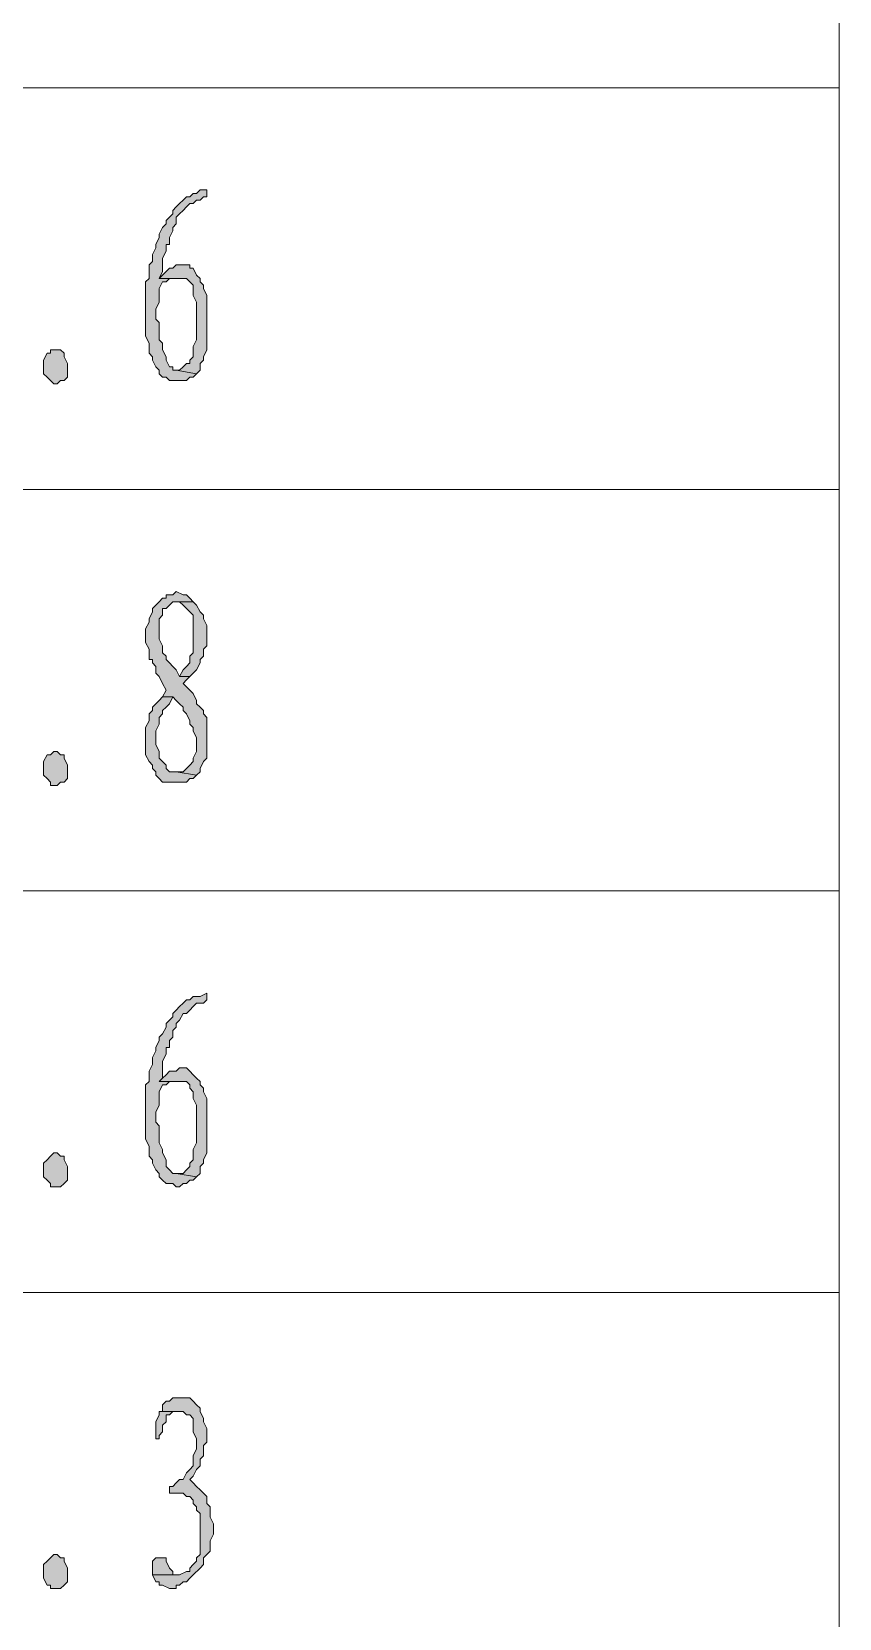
# Model space of a CAD drawing. Header units: millimetres. Extents: x 24 to 410, y 10 to 282.
# Drawn here: x 385.38 to 395.44, y 85.48 to 105.22 of the extents above; entities that cross this region are included whole.
import ezdxf

# ---------------------------------------------------------------- set-up
doc = ezdxf.new("R2010")
doc.units = ezdxf.units.MM

msp = doc.modelspace()

# ---------------------------------------------------------------- hatches: boundary and pattern name
h = msp.add_hatch(color=7)
h.dxf.hatch_style = 2
h.paths.add_polyline_path([(387.561667, 103.251), (387.477, 103.251), (387.434667, 103.208667), (387.392333, 103.208667), (387.35, 103.166333), (387.307667, 103.166333), (387.265333, 103.124), (387.223, 103.081667), (387.180667, 103.039333), (387.138333, 102.997), (387.138333, 102.954667), (387.096, 102.912333), (387.053667, 102.87), (387.053667, 102.827667), (387.011333, 102.785333), (386.969, 102.700667), (386.969, 102.658333), (386.926667, 102.573667), (386.926667, 102.531333), (386.884333, 102.446667), (386.884333, 102.362), (386.842, 102.319667), (386.842, 102.150333), (386.799667, 102.108), (386.799667, 101.430667), (386.842, 101.346), (386.842, 101.219), (386.884333, 101.176667), (386.884333, 101.134333), (386.926667, 101.049667), (386.969, 101.007333), (386.969, 100.965), (387.011333, 100.922667), (387.053667, 100.922667), (387.096, 100.880333), (387.307667, 100.880333), (387.35, 100.922667), (387.392333, 100.922667), (387.434667, 100.965), (387.180667, 101.007333), (387.138333, 101.007333), (387.138333, 101.049667), (387.096, 101.049667), (387.053667, 101.134333), (387.053667, 101.176667), (387.011333, 101.261333), (387.011333, 101.346), (386.969, 101.388333), (386.969, 101.6), (386.926667, 101.642333), (386.926667, 101.769333), (386.969, 101.854), (386.969, 102.023333), (387.011333, 102.108), (387.053667, 102.108), (387.096, 102.150333), (387.265333, 102.150333), (386.969, 102.150333), (387.011333, 102.235), (387.011333, 102.404333), (387.053667, 102.489), (387.053667, 102.573667), (387.096, 102.573667), (387.096, 102.658333), (387.138333, 102.743), (387.138333, 102.785333), (387.180667, 102.827667), (387.180667, 102.912333), (387.223, 102.954667), (387.265333, 102.997), (387.307667, 103.039333), (387.35, 103.081667), (387.392333, 103.081667), (387.434667, 103.124), (387.477, 103.124), (387.519333, 103.166333), (387.561667, 103.166333)])
h = msp.add_hatch(color=7)
h.dxf.hatch_style = 2
h.paths.add_polyline_path([(387.307667, 102.319667), (387.180667, 102.319667), (387.138333, 102.277333), (387.096, 102.277333), (387.053667, 102.235), (387.011333, 102.192667), (386.969, 102.150333), (387.307667, 102.150333), (387.35, 102.108), (387.392333, 102.065667), (387.392333, 101.938667), (387.434667, 101.854), (387.434667, 101.388333), (387.392333, 101.303667), (387.392333, 101.261333), (387.392333, 101.176667), (387.35, 101.134333), (387.35, 101.092), (387.307667, 101.092), (387.265333, 101.049667), (387.223, 101.007333), (387.180667, 101.007333), (387.434667, 100.965), (387.477, 101.007333), (387.477, 101.092), (387.519333, 101.134333), (387.519333, 101.176667), (387.561667, 101.261333), (387.561667, 101.938667), (387.519333, 102.023333), (387.519333, 102.065667), (387.477, 102.108), (387.477, 102.150333), (387.434667, 102.192667), (387.392333, 102.277333), (387.35, 102.277333), (387.35, 102.319667)])
h = msp.add_hatch(color=7)
h.dxf.hatch_style = 2
h.paths.add_polyline_path([(385.741333, 100.880333), (385.699, 100.838), (385.656667, 100.838), (385.614333, 100.880333), (385.572, 100.922667), (385.529667, 100.965), (385.529667, 101.134333), (385.572, 101.219), (385.614333, 101.219), (385.614333, 101.261333), (385.741333, 101.261333), (385.783667, 101.219), (385.783667, 101.176667), (385.826, 101.092), (385.826, 100.922667), (385.783667, 100.880333)])
h = msp.add_hatch(color=7)
h.dxf.hatch_style = 2
h.paths.add_polyline_path([(387.180667, 98.255667), (387.138333, 98.213333), (387.053667, 98.213333), (387.053667, 98.171), (387.011333, 98.171), (386.969, 98.128667), (386.926667, 98.086333), (386.884333, 98.044), (386.884333, 98.001667), (386.842, 97.917), (386.842, 97.874667), (386.799667, 97.79), (386.799667, 97.620667), (386.842, 97.536), (386.842, 97.409), (386.884333, 97.409), (386.884333, 97.366667), (386.926667, 97.324333), (386.926667, 97.239667), (386.969, 97.197333), (387.011333, 97.112667), (387.053667, 97.028), (387.011333, 96.943333), (387.138333, 96.943333), (387.180667, 96.901), (387.223, 96.858667), (387.265333, 96.816333), (387.265333, 96.774), (387.307667, 96.731667), (387.35, 96.647), (387.35, 96.604667), (387.392333, 96.562333), (387.392333, 96.52), (387.434667, 96.435333), (387.434667, 96.266), (387.392333, 96.181333), (387.392333, 96.139), (387.35, 96.096667), (387.307667, 96.054333), (387.265333, 96.012), (387.180667, 96.012), (387.434667, 95.969667), (387.477, 96.012), (387.477, 96.054333), (387.519333, 96.139), (387.561667, 96.181333), (387.561667, 96.689333), (387.519333, 96.731667), (387.519333, 96.774), (387.477, 96.816333), (387.434667, 96.858667), (387.434667, 96.901), (387.392333, 96.985667), (387.35, 97.028), (387.265333, 97.112667), (387.307667, 97.155), (387.35, 97.197333), (387.223, 97.197333), (387.180667, 97.282), (387.138333, 97.324333), (387.096, 97.366667), (387.053667, 97.409), (387.053667, 97.451333), (387.011333, 97.493667), (387.011333, 97.578333), (386.969, 97.663), (386.969, 97.917), (387.011333, 97.959333), (387.011333, 98.044), (387.053667, 98.044), (387.096, 98.086333), (387.138333, 98.128667), (387.392333, 98.128667), (387.35, 98.171), (387.307667, 98.213333), (387.265333, 98.213333)])
h = msp.add_hatch(color=7)
h.dxf.hatch_style = 2
h.paths.add_polyline_path([(387.392333, 98.128667), (387.180667, 98.128667), (387.223, 98.128667), (387.265333, 98.086333), (387.307667, 98.044), (387.35, 98.001667), (387.392333, 97.959333), (387.392333, 97.493667), (387.35, 97.451333), (387.35, 97.366667), (387.307667, 97.324333), (387.265333, 97.282), (387.223, 97.197333), (387.35, 97.197333), (387.392333, 97.239667), (387.434667, 97.282), (387.477, 97.366667), (387.477, 97.409), (387.519333, 97.451333), (387.519333, 97.536), (387.561667, 97.578333), (387.561667, 97.832333), (387.519333, 97.917), (387.519333, 97.959333), (387.477, 98.001667), (387.434667, 98.086333)])
h = msp.add_hatch(color=7)
h.dxf.hatch_style = 2
h.paths.add_polyline_path([(387.011333, 96.943333), (386.969, 96.901), (386.926667, 96.858667), (386.884333, 96.816333), (386.884333, 96.774), (386.842, 96.731667), (386.842, 96.647), (386.799667, 96.562333), (386.799667, 96.223667), (386.842, 96.139), (386.884333, 96.096667), (386.884333, 96.054333), (386.926667, 96.012), (386.926667, 95.969667), (386.969, 95.927333), (387.011333, 95.885), (387.180667, 95.885), (387.265333, 95.885), (387.307667, 95.885), (387.35, 95.927333), (387.392333, 95.927333), (387.434667, 95.969667), (387.180667, 96.012), (387.096, 96.012), (387.053667, 96.054333), (387.053667, 96.096667), (387.011333, 96.139), (386.969, 96.181333), (386.969, 96.266), (386.926667, 96.350667), (386.926667, 96.52), (386.969, 96.604667), (386.969, 96.689333), (387.011333, 96.731667), (387.011333, 96.774), (387.053667, 96.816333), (387.096, 96.858667), (387.138333, 96.943333)])
h = msp.add_hatch(color=7)
h.dxf.hatch_style = 2
h.paths.add_polyline_path([(385.741333, 95.885), (385.699, 95.842667), (385.614333, 95.842667), (385.614333, 95.885), (385.572, 95.927333), (385.529667, 95.969667), (385.529667, 96.139), (385.572, 96.223667), (385.614333, 96.223667), (385.656667, 96.266), (385.699, 96.266), (385.741333, 96.223667), (385.783667, 96.223667), (385.783667, 96.181333), (385.826, 96.096667), (385.826, 95.927333), (385.783667, 95.885)])
h = msp.add_hatch(color=7)
h.dxf.hatch_style = 2
h.paths.add_polyline_path([(387.561667, 93.260333), (387.477, 93.218), (387.392333, 93.218), (387.35, 93.175667), (387.307667, 93.175667), (387.265333, 93.133333), (387.223, 93.091), (387.180667, 93.048667), (387.138333, 93.006333), (387.138333, 92.964), (387.096, 92.921667), (387.053667, 92.879333), (387.053667, 92.837), (387.011333, 92.752333), (386.969, 92.71), (386.969, 92.667667), (386.926667, 92.583), (386.926667, 92.540667), (386.884333, 92.456), (386.884333, 92.371333), (386.842, 92.286667), (386.842, 92.159667), (386.799667, 92.117333), (386.799667, 91.44), (386.842, 91.355333), (386.842, 91.228333), (386.884333, 91.186), (386.884333, 91.143667), (386.926667, 91.059), (386.969, 91.016667), (386.969, 90.974333), (387.011333, 90.932), (387.053667, 90.889667), (387.138333, 90.889667), (387.180667, 90.847333), (387.223, 90.847333), (387.265333, 90.889667), (387.307667, 90.889667), (387.35, 90.932), (387.392333, 90.932), (387.434667, 90.974333), (387.180667, 91.016667), (387.138333, 91.016667), (387.096, 91.059), (387.053667, 91.101333), (387.053667, 91.186), (387.011333, 91.270667), (387.011333, 91.313), (386.969, 91.397667), (386.969, 91.609333), (386.926667, 91.651667), (386.926667, 91.778667), (386.969, 91.863333), (386.969, 92.032667), (387.011333, 92.117333), (387.053667, 92.117333), (387.096, 92.159667), (387.265333, 92.159667), (386.969, 92.159667), (387.011333, 92.202), (387.011333, 92.413667), (387.053667, 92.498333), (387.053667, 92.583), (387.096, 92.583), (387.096, 92.667667), (387.138333, 92.71), (387.138333, 92.794667), (387.180667, 92.837), (387.180667, 92.879333), (387.223, 92.921667), (387.265333, 93.006333), (387.307667, 93.006333), (387.35, 93.048667), (387.392333, 93.091), (387.434667, 93.133333), (387.519333, 93.133333), (387.561667, 93.175667)])
h = msp.add_hatch(color=7)
h.dxf.hatch_style = 2
h.paths.add_polyline_path([(387.307667, 92.329), (387.223, 92.329), (387.180667, 92.286667), (387.096, 92.286667), (387.053667, 92.244333), (387.011333, 92.202), (386.969, 92.159667), (387.307667, 92.159667), (387.35, 92.117333), (387.35, 92.075), (387.392333, 92.032667), (387.392333, 91.948), (387.434667, 91.863333), (387.434667, 91.397667), (387.392333, 91.313), (387.392333, 91.228333), (387.392333, 91.186), (387.35, 91.143667), (387.35, 91.101333), (387.307667, 91.059), (387.265333, 91.016667), (387.180667, 91.016667), (387.434667, 90.974333), (387.477, 91.016667), (387.477, 91.101333), (387.519333, 91.143667), (387.519333, 91.186), (387.561667, 91.270667), (387.561667, 91.948), (387.519333, 92.032667), (387.519333, 92.075), (387.477, 92.117333), (387.477, 92.159667), (387.434667, 92.202), (387.392333, 92.244333), (387.35, 92.286667)])
h = msp.add_hatch(color=7)
h.dxf.hatch_style = 2
h.paths.add_polyline_path([(385.741333, 90.847333), (385.614333, 90.847333), (385.614333, 90.889667), (385.572, 90.932), (385.529667, 90.974333), (385.529667, 91.143667), (385.572, 91.186), (385.614333, 91.228333), (385.656667, 91.270667), (385.699, 91.270667), (385.741333, 91.228333), (385.783667, 91.228333), (385.783667, 91.186), (385.826, 91.101333), (385.826, 90.932), (385.783667, 90.889667)])
h = msp.add_hatch(color=7)
h.dxf.hatch_style = 2
h.paths.add_polyline_path([(387.223, 88.222667), (387.138333, 88.222667), (387.096, 88.180333), (387.053667, 88.180333), (387.011333, 88.138), (387.011333, 88.053333), (386.969, 88.053333), (387.265333, 88.053333), (387.307667, 88.011), (387.35, 88.011), (387.392333, 87.968667), (387.392333, 87.799333), (387.434667, 87.714667), (387.434667, 87.587667), (387.392333, 87.503), (387.392333, 87.376), (387.35, 87.333667), (387.307667, 87.291333), (387.265333, 87.206667), (387.223, 87.206667), (387.180667, 87.164333), (387.138333, 87.122), (387.096, 87.122), (387.096, 87.037333), (387.265333, 87.037333), (387.307667, 86.995), (387.35, 86.995), (387.392333, 86.952667), (387.392333, 86.910333), (387.434667, 86.868), (387.434667, 86.825667), (387.477, 86.783333), (387.477, 86.275333), (387.434667, 86.233), (387.434667, 86.190667), (387.392333, 86.148333), (387.35, 86.106), (387.35, 86.063667), (387.307667, 86.063667), (387.223, 86.021333), (386.884333, 86.021333), (386.926667, 85.936667), (386.969, 85.936667), (386.969, 85.894333), (387.011333, 85.894333), (387.096, 85.852), (387.180667, 85.852), (387.180667, 85.894333), (387.223, 85.894333), (387.265333, 85.936667), (387.307667, 85.936667), (387.35, 85.979), (387.392333, 86.021333), (387.477, 86.106), (387.519333, 86.148333), (387.519333, 86.233), (387.561667, 86.275333), (387.604, 86.317667), (387.604, 86.444667), (387.646333, 86.529333), (387.646333, 86.656333), (387.604, 86.741), (387.604, 86.868), (387.561667, 86.910333), (387.561667, 86.995), (387.519333, 87.037333), (387.477, 87.079667), (387.434667, 87.122), (387.392333, 87.164333), (387.35, 87.206667), (387.392333, 87.249), (387.434667, 87.333667), (387.477, 87.376), (387.477, 87.460667), (387.519333, 87.503), (387.519333, 87.63), (387.561667, 87.672333), (387.561667, 87.841667), (387.519333, 87.926333), (387.519333, 87.968667), (387.477, 88.053333), (387.477, 88.095667), (387.434667, 88.138), (387.392333, 88.180333), (387.35, 88.222667)])
h = msp.add_hatch(color=7)
h.dxf.hatch_style = 2
h.paths.add_polyline_path([(386.969, 88.053333), (386.969, 88.011), (386.926667, 87.926333), (386.926667, 87.714667), (386.969, 87.714667), (386.969, 87.757), (387.011333, 87.799333), (387.011333, 87.884), (387.053667, 87.926333), (387.053667, 88.011), (387.096, 88.011), (387.138333, 88.053333), (387.223, 88.053333)])
h = msp.add_hatch(color=7)
h.dxf.hatch_style = 2
h.paths.add_polyline_path([(385.741333, 85.852), (385.614333, 85.852), (385.614333, 85.894333), (385.572, 85.894333), (385.529667, 85.979), (385.529667, 86.148333), (385.572, 86.190667), (385.614333, 86.233), (385.656667, 86.275333), (385.699, 86.275333), (385.741333, 86.233), (385.783667, 86.233), (385.783667, 86.190667), (385.826, 86.106), (385.826, 85.936667), (385.783667, 85.894333)])
h = msp.add_hatch(color=7)
h.dxf.hatch_style = 2
h.paths.add_polyline_path([(386.969, 86.233), (386.926667, 86.233), (386.884333, 86.190667), (386.884333, 86.021333), (387.138333, 86.021333), (387.138333, 86.063667), (387.096, 86.106), (387.053667, 86.190667), (387.053667, 86.233), (387.011333, 86.233)])

# ---------------------------------------------------------------- linework, layer by layer
at = {"color": 7, "lineweight": 0}
for points in [[(284.437667, 134.535333), (395.435667, 134.535333), (395.435667, 69.511333), (284.437667, 69.511333)], [(387.561667, 103.251), (387.477, 103.251), (387.434667, 103.208667), (387.392333, 103.208667), (387.35, 103.166333), (387.307667, 103.166333), (387.265333, 103.124), (387.223, 103.081667), (387.180667, 103.039333), (387.138333, 102.997), (387.138333, 102.954667), (387.096, 102.912333), (387.053667, 102.87), (387.053667, 102.827667), (387.011333, 102.785333), (386.969, 102.700667), (386.969, 102.658333), (386.926667, 102.573667), (386.926667, 102.531333), (386.884333, 102.446667), (386.884333, 102.362), (386.842, 102.319667), (386.842, 102.150333), (386.799667, 102.108), (386.799667, 101.430667), (386.842, 101.346), (386.842, 101.219), (386.884333, 101.176667), (386.884333, 101.134333), (386.926667, 101.049667), (386.969, 101.007333), (386.969, 100.965), (387.011333, 100.922667), (387.053667, 100.922667), (387.096, 100.880333), (387.307667, 100.880333), (387.35, 100.922667), (387.392333, 100.922667), (387.434667, 100.965), (387.180667, 101.007333), (387.138333, 101.007333), (387.138333, 101.049667), (387.096, 101.049667), (387.053667, 101.134333), (387.053667, 101.176667), (387.011333, 101.261333), (387.011333, 101.346), (386.969, 101.388333), (386.969, 101.6), (386.926667, 101.642333), (386.926667, 101.769333), (386.969, 101.854), (386.969, 102.023333), (387.011333, 102.108), (387.053667, 102.108), (387.096, 102.150333), (387.265333, 102.150333), (386.969, 102.150333), (387.011333, 102.235), (387.011333, 102.404333), (387.053667, 102.489), (387.053667, 102.573667), (387.096, 102.573667), (387.096, 102.658333), (387.138333, 102.743), (387.138333, 102.785333), (387.180667, 102.827667), (387.180667, 102.912333), (387.223, 102.954667), (387.265333, 102.997), (387.307667, 103.039333), (387.35, 103.081667), (387.392333, 103.081667), (387.434667, 103.124), (387.477, 103.124), (387.519333, 103.166333), (387.561667, 103.166333)], [(387.307667, 102.319667), (387.180667, 102.319667), (387.138333, 102.277333), (387.096, 102.277333), (387.053667, 102.235), (387.011333, 102.192667), (386.969, 102.150333), (387.307667, 102.150333), (387.35, 102.108), (387.392333, 102.065667), (387.392333, 101.938667), (387.434667, 101.854), (387.434667, 101.388333), (387.392333, 101.303667), (387.392333, 101.261333), (387.392333, 101.176667), (387.35, 101.134333), (387.35, 101.092), (387.307667, 101.092), (387.265333, 101.049667), (387.223, 101.007333), (387.180667, 101.007333), (387.434667, 100.965), (387.477, 101.007333), (387.477, 101.092), (387.519333, 101.134333), (387.519333, 101.176667), (387.561667, 101.261333), (387.561667, 101.938667), (387.519333, 102.023333), (387.519333, 102.065667), (387.477, 102.108), (387.477, 102.150333), (387.434667, 102.192667), (387.392333, 102.277333), (387.35, 102.277333), (387.35, 102.319667)], [(385.741333, 100.880333), (385.699, 100.838), (385.656667, 100.838), (385.614333, 100.880333), (385.572, 100.922667), (385.529667, 100.965), (385.529667, 101.134333), (385.572, 101.219), (385.614333, 101.219), (385.614333, 101.261333), (385.741333, 101.261333), (385.783667, 101.219), (385.783667, 101.176667), (385.826, 101.092), (385.826, 100.922667), (385.783667, 100.880333)], [(387.180667, 98.255667), (387.138333, 98.213333), (387.053667, 98.213333), (387.053667, 98.171), (387.011333, 98.171), (386.969, 98.128667), (386.926667, 98.086333), (386.884333, 98.044), (386.884333, 98.001667), (386.842, 97.917), (386.842, 97.874667), (386.799667, 97.79), (386.799667, 97.620667), (386.842, 97.536), (386.842, 97.409), (386.884333, 97.409), (386.884333, 97.366667), (386.926667, 97.324333), (386.926667, 97.239667), (386.969, 97.197333), (387.011333, 97.112667), (387.053667, 97.028), (387.011333, 96.943333), (387.138333, 96.943333), (387.180667, 96.901), (387.223, 96.858667), (387.265333, 96.816333), (387.265333, 96.774), (387.307667, 96.731667), (387.35, 96.647), (387.35, 96.604667), (387.392333, 96.562333), (387.392333, 96.52), (387.434667, 96.435333), (387.434667, 96.266), (387.392333, 96.181333), (387.392333, 96.139), (387.35, 96.096667), (387.307667, 96.054333), (387.265333, 96.012), (387.180667, 96.012), (387.434667, 95.969667), (387.477, 96.012), (387.477, 96.054333), (387.519333, 96.139), (387.561667, 96.181333), (387.561667, 96.689333), (387.519333, 96.731667), (387.519333, 96.774), (387.477, 96.816333), (387.434667, 96.858667), (387.434667, 96.901), (387.392333, 96.985667), (387.35, 97.028), (387.265333, 97.112667), (387.307667, 97.155), (387.35, 97.197333), (387.223, 97.197333), (387.180667, 97.282), (387.138333, 97.324333), (387.096, 97.366667), (387.053667, 97.409), (387.053667, 97.451333), (387.011333, 97.493667), (387.011333, 97.578333), (386.969, 97.663), (386.969, 97.917), (387.011333, 97.959333), (387.011333, 98.044), (387.053667, 98.044), (387.096, 98.086333), (387.138333, 98.128667), (387.392333, 98.128667), (387.35, 98.171), (387.307667, 98.213333), (387.265333, 98.213333)], [(387.392333, 98.128667), (387.180667, 98.128667), (387.223, 98.128667), (387.265333, 98.086333), (387.307667, 98.044), (387.35, 98.001667), (387.392333, 97.959333), (387.392333, 97.493667), (387.35, 97.451333), (387.35, 97.366667), (387.307667, 97.324333), (387.265333, 97.282), (387.223, 97.197333), (387.35, 97.197333), (387.392333, 97.239667), (387.434667, 97.282), (387.477, 97.366667), (387.477, 97.409), (387.519333, 97.451333), (387.519333, 97.536), (387.561667, 97.578333), (387.561667, 97.832333), (387.519333, 97.917), (387.519333, 97.959333), (387.477, 98.001667), (387.434667, 98.086333)], [(387.011333, 96.943333), (386.969, 96.901), (386.926667, 96.858667), (386.884333, 96.816333), (386.884333, 96.774), (386.842, 96.731667), (386.842, 96.647), (386.799667, 96.562333), (386.799667, 96.223667), (386.842, 96.139), (386.884333, 96.096667), (386.884333, 96.054333), (386.926667, 96.012), (386.926667, 95.969667), (386.969, 95.927333), (387.011333, 95.885), (387.180667, 95.885), (387.265333, 95.885), (387.307667, 95.885), (387.35, 95.927333), (387.392333, 95.927333), (387.434667, 95.969667), (387.180667, 96.012), (387.096, 96.012), (387.053667, 96.054333), (387.053667, 96.096667), (387.011333, 96.139), (386.969, 96.181333), (386.969, 96.266), (386.926667, 96.350667), (386.926667, 96.52), (386.969, 96.604667), (386.969, 96.689333), (387.011333, 96.731667), (387.011333, 96.774), (387.053667, 96.816333), (387.096, 96.858667), (387.138333, 96.943333)], [(385.741333, 95.885), (385.699, 95.842667), (385.614333, 95.842667), (385.614333, 95.885), (385.572, 95.927333), (385.529667, 95.969667), (385.529667, 96.139), (385.572, 96.223667), (385.614333, 96.223667), (385.656667, 96.266), (385.699, 96.266), (385.741333, 96.223667), (385.783667, 96.223667), (385.783667, 96.181333), (385.826, 96.096667), (385.826, 95.927333), (385.783667, 95.885)], [(387.561667, 93.260333), (387.477, 93.218), (387.392333, 93.218), (387.35, 93.175667), (387.307667, 93.175667), (387.265333, 93.133333), (387.223, 93.091), (387.180667, 93.048667), (387.138333, 93.006333), (387.138333, 92.964), (387.096, 92.921667), (387.053667, 92.879333), (387.053667, 92.837), (387.011333, 92.752333), (386.969, 92.71), (386.969, 92.667667), (386.926667, 92.583), (386.926667, 92.540667), (386.884333, 92.456), (386.884333, 92.371333), (386.842, 92.286667), (386.842, 92.159667), (386.799667, 92.117333), (386.799667, 91.44), (386.842, 91.355333), (386.842, 91.228333), (386.884333, 91.186), (386.884333, 91.143667), (386.926667, 91.059), (386.969, 91.016667), (386.969, 90.974333), (387.011333, 90.932), (387.053667, 90.889667), (387.138333, 90.889667), (387.180667, 90.847333), (387.223, 90.847333), (387.265333, 90.889667), (387.307667, 90.889667), (387.35, 90.932), (387.392333, 90.932), (387.434667, 90.974333), (387.180667, 91.016667), (387.138333, 91.016667), (387.096, 91.059), (387.053667, 91.101333), (387.053667, 91.186), (387.011333, 91.270667), (387.011333, 91.313), (386.969, 91.397667), (386.969, 91.609333), (386.926667, 91.651667), (386.926667, 91.778667), (386.969, 91.863333), (386.969, 92.032667), (387.011333, 92.117333), (387.053667, 92.117333), (387.096, 92.159667), (387.265333, 92.159667), (386.969, 92.159667), (387.011333, 92.202), (387.011333, 92.413667), (387.053667, 92.498333), (387.053667, 92.583), (387.096, 92.583), (387.096, 92.667667), (387.138333, 92.71), (387.138333, 92.794667), (387.180667, 92.837), (387.180667, 92.879333), (387.223, 92.921667), (387.265333, 93.006333), (387.307667, 93.006333), (387.35, 93.048667), (387.392333, 93.091), (387.434667, 93.133333), (387.519333, 93.133333), (387.561667, 93.175667)], [(387.307667, 92.329), (387.223, 92.329), (387.180667, 92.286667), (387.096, 92.286667), (387.053667, 92.244333), (387.011333, 92.202), (386.969, 92.159667), (387.307667, 92.159667), (387.35, 92.117333), (387.35, 92.075), (387.392333, 92.032667), (387.392333, 91.948), (387.434667, 91.863333), (387.434667, 91.397667), (387.392333, 91.313), (387.392333, 91.228333), (387.392333, 91.186), (387.35, 91.143667), (387.35, 91.101333), (387.307667, 91.059), (387.265333, 91.016667), (387.180667, 91.016667), (387.434667, 90.974333), (387.477, 91.016667), (387.477, 91.101333), (387.519333, 91.143667), (387.519333, 91.186), (387.561667, 91.270667), (387.561667, 91.948), (387.519333, 92.032667), (387.519333, 92.075), (387.477, 92.117333), (387.477, 92.159667), (387.434667, 92.202), (387.392333, 92.244333), (387.35, 92.286667)], [(385.741333, 90.847333), (385.614333, 90.847333), (385.614333, 90.889667), (385.572, 90.932), (385.529667, 90.974333), (385.529667, 91.143667), (385.572, 91.186), (385.614333, 91.228333), (385.656667, 91.270667), (385.699, 91.270667), (385.741333, 91.228333), (385.783667, 91.228333), (385.783667, 91.186), (385.826, 91.101333), (385.826, 90.932), (385.783667, 90.889667)], [(387.223, 88.222667), (387.138333, 88.222667), (387.096, 88.180333), (387.053667, 88.180333), (387.011333, 88.138), (387.011333, 88.053333), (386.969, 88.053333), (387.265333, 88.053333), (387.307667, 88.011), (387.35, 88.011), (387.392333, 87.968667), (387.392333, 87.799333), (387.434667, 87.714667), (387.434667, 87.587667), (387.392333, 87.503), (387.392333, 87.376), (387.35, 87.333667), (387.307667, 87.291333), (387.265333, 87.206667), (387.223, 87.206667), (387.180667, 87.164333), (387.138333, 87.122), (387.096, 87.122), (387.096, 87.037333), (387.265333, 87.037333), (387.307667, 86.995), (387.35, 86.995), (387.392333, 86.952667), (387.392333, 86.910333), (387.434667, 86.868), (387.434667, 86.825667), (387.477, 86.783333), (387.477, 86.275333), (387.434667, 86.233), (387.434667, 86.190667), (387.392333, 86.148333), (387.35, 86.106), (387.35, 86.063667), (387.307667, 86.063667), (387.223, 86.021333), (386.884333, 86.021333), (386.926667, 85.936667), (386.969, 85.936667), (386.969, 85.894333), (387.011333, 85.894333), (387.096, 85.852), (387.180667, 85.852), (387.180667, 85.894333), (387.223, 85.894333), (387.265333, 85.936667), (387.307667, 85.936667), (387.35, 85.979), (387.392333, 86.021333), (387.477, 86.106), (387.519333, 86.148333), (387.519333, 86.233), (387.561667, 86.275333), (387.604, 86.317667), (387.604, 86.444667), (387.646333, 86.529333), (387.646333, 86.656333), (387.604, 86.741), (387.604, 86.868), (387.561667, 86.910333), (387.561667, 86.995), (387.519333, 87.037333), (387.477, 87.079667), (387.434667, 87.122), (387.392333, 87.164333), (387.35, 87.206667), (387.392333, 87.249), (387.434667, 87.333667), (387.477, 87.376), (387.477, 87.460667), (387.519333, 87.503), (387.519333, 87.63), (387.561667, 87.672333), (387.561667, 87.841667), (387.519333, 87.926333), (387.519333, 87.968667), (387.477, 88.053333), (387.477, 88.095667), (387.434667, 88.138), (387.392333, 88.180333), (387.35, 88.222667)], [(386.969, 88.053333), (386.969, 88.011), (386.926667, 87.926333), (386.926667, 87.714667), (386.969, 87.714667), (386.969, 87.757), (387.011333, 87.799333), (387.011333, 87.884), (387.053667, 87.926333), (387.053667, 88.011), (387.096, 88.011), (387.138333, 88.053333), (387.223, 88.053333)], [(385.741333, 85.852), (385.614333, 85.852), (385.614333, 85.894333), (385.572, 85.894333), (385.529667, 85.979), (385.529667, 86.148333), (385.572, 86.190667), (385.614333, 86.233), (385.656667, 86.275333), (385.699, 86.275333), (385.741333, 86.233), (385.783667, 86.233), (385.783667, 86.190667), (385.826, 86.106), (385.826, 85.936667), (385.783667, 85.894333)], [(386.969, 86.233), (386.926667, 86.233), (386.884333, 86.190667), (386.884333, 86.021333), (387.138333, 86.021333), (387.138333, 86.063667), (387.096, 86.106), (387.053667, 86.190667), (387.053667, 86.233), (387.011333, 86.233)]]:
    msp.add_lwpolyline(points, close=True, dxfattribs=at)
for points in [[(308.440667, 104.521), (395.435667, 104.521)], [(308.440667, 99.525667), (395.435667, 99.525667)], [(308.440667, 94.530333), (395.435667, 94.530333)], [(284.437667, 89.535), (395.435667, 89.535)]]:
    msp.add_lwpolyline(points, dxfattribs=at)

doc.saveas('drawing.dxf')
